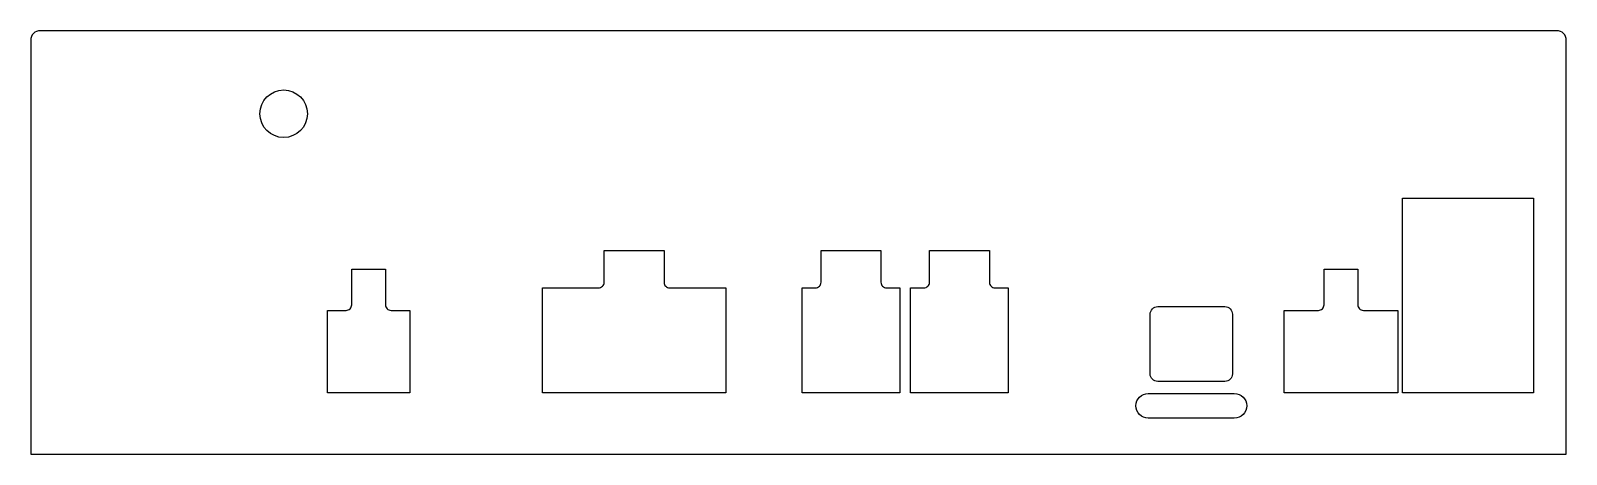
# Model space of a CAD drawing. Header units: inches. Extents: x -0.06 to 8.02, y 0 to 2.23.
import ezdxf

# ---------------------------------------------------------------- set-up
doc = ezdxf.new("R2010")
doc.units = ezdxf.units.IN
doc.header["$MEASUREMENT"] = 0

msp = doc.modelspace()

# ---------------------------------------------------------------- linework, layer by layer
for points in [[(-0.013, 2.2295, 0.414214), (-0.063, 2.1795), (-0.063, 0), (0, 0), (8.0198, 0), (8.0198, 2.1795, 0.414214), (7.9698, 2.2295), (7.9568, 2.2295), (0.0315, 2.2295)], [(3.2705, 0.9055, 0.414214), (3.3005, 0.8755), (3.5953, 0.8755), (3.5953, 0.3243), (2.6307, 0.3243), (2.6307, 0.8755), (2.9255, 0.8755, 0.414214), (2.9555, 0.9055), (2.9555, 1.0723), (3.2705, 1.0723)], [(4.4122, 0.9055, 0.414214), (4.4422, 0.8755), (4.5116, 0.8755), (4.5116, 0.3243), (3.9978, 0.3243), (3.9978, 0.8755), (4.0672, 0.8755, 0.414214), (4.0972, 0.9055), (4.0972, 1.0723), (4.4122, 1.0723)], [(4.9831, 0.9055, 0.414214), (5.0131, 0.8755), (5.0825, 0.8755), (5.0825, 0.3243), (4.5687, 0.3243), (4.5687, 0.8755), (4.6381, 0.8755, 0.414214), (4.6681, 0.9055), (4.6681, 1.0723), (4.9831, 1.0723)], [(1.8039, 0.7874, 0.414214), (1.8339, 0.7574), (1.9319, 0.7574), (1.9319, 0.3243), (1.4988, 0.3243), (1.4988, 0.7574), (1.5968, 0.7574, 0.414214), (1.6268, 0.7874), (1.6268, 0.9739), (1.8039, 0.9739)], [(6.922, 0.7874, 0.414214), (6.952, 0.7574), (7.1327, 0.7574), (7.1327, 0.3243), (6.5343, 0.3243), (6.5343, 0.7574), (6.7149, 0.7574, 0.414214), (6.7449, 0.7874), (6.7449, 0.9739), (6.922, 0.9739)], [(5.8295, 0.4234), (5.8295, 0.7371, -0.414214), (5.8695, 0.7771), (6.2226, 0.7771, -0.414214), (6.2626, 0.7371), (6.2626, 0.4234, -0.414214), (6.2226, 0.3834), (5.8695, 0.3834, -0.414214)], [(6.2724, 0.3204, -1), (6.2724, 0.1904), (5.8197, 0.1904, -1), (5.8197, 0.3204)]]:
    msp.add_lwpolyline(points, format="xyb", close=True)
msp.add_lwpolyline([(7.8472, 1.3479), (7.8472, 0.3243), (7.1583, 0.3243), (7.1583, 1.3479)], close=True)
msp.add_circle((1.2685, 1.7925), 0.125)

doc.saveas('drawing.dxf')
